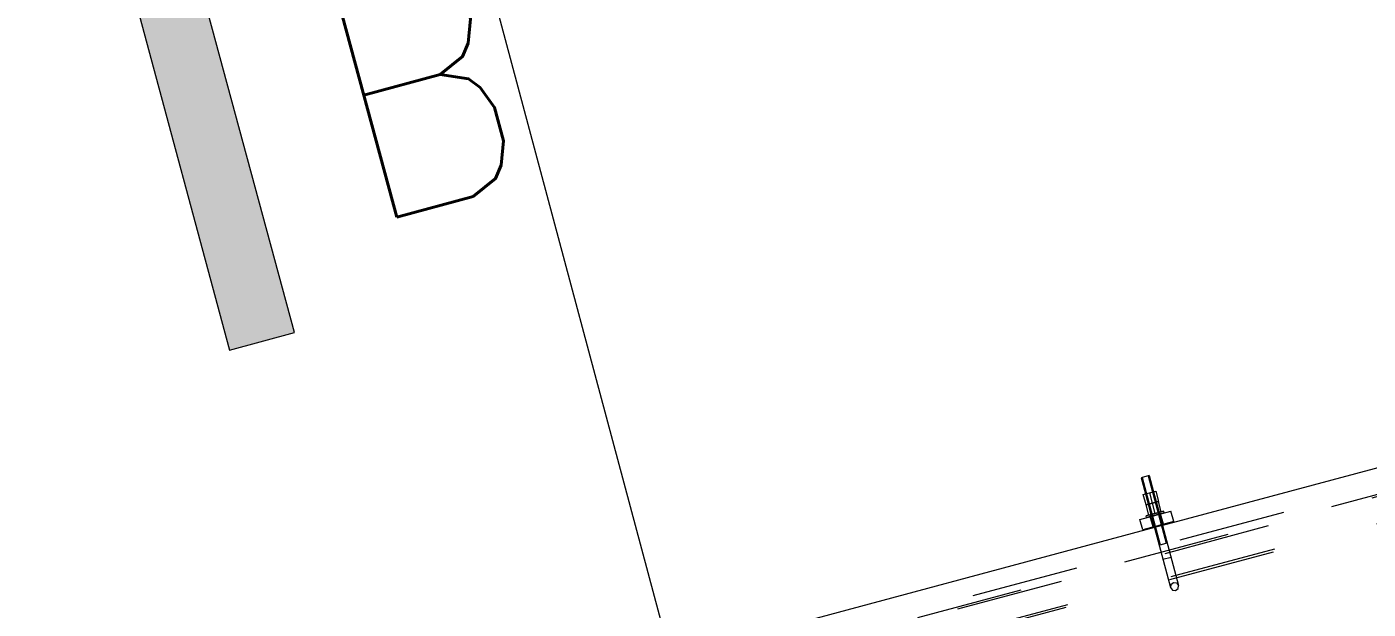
# Model space of a CAD drawing. Header units: millimetres. Extents: x -753 to 90, y 56274 to 56868.
# Drawn here: x -580.96 to -555.93, y 56718.84 to 56729.71 of the extents above; entities that cross this region are included whole.
import ezdxf

# ---------------------------------------------------------------- set-up
doc = ezdxf.new("R2010")
doc.units = ezdxf.units.MM
doc.linetypes.add('XKITLINE00', pattern=[0])
doc.linetypes.add('XKITLINE02', pattern=[4, 2, -2])
for name, color, linetype, lineweight in [('Corte', 7, 'Continuous', 0), ('Cota', 4, 'Continuous', 0), ('Peça', 2, 'Continuous', 0)]:
    doc.layers.add(name, color=color, linetype=linetype, lineweight=lineweight)
doc.styles.add('ROMANS', font='romans__.ttf')

# ---------------------------------------------------------------- blocks, each defined once
blk = doc.blocks.new('*A832')
at = {"layer": 'Peça', "color": 4, "linetype": 'XKITLINE00', "lineweight": 0}
for p, q in [((-553.74, 56722.02), (-559.767, 56720.406)), ((-553.74, 56722.02), (-553.74, 56722.02)), ((-553.74, 56722.02), (-550.655, 56710.505)), ((-559.92, 56720.365), (-570.045, 56717.652)), ((-570.198, 56717.612), (-574.334, 56716.503)), ((-574.334, 56716.503), (-574.334, 56716.503)), ((-574.334, 56716.503), (-574.311, 56716.418)), ((-574.311, 56716.417), (-574.288, 56716.332)), ((-574.288, 56716.332), (-574.257, 56716.217)), ((-574.257, 56716.217), (-574.059, 56715.476)), ((-574.059, 56715.476), (-573.742, 56714.295)), ((-573.742, 56714.295), (-573.541, 56713.545)), ((-573.541, 56713.545), (-573.313, 56712.694)), ((-573.313, 56712.694), (-573.189, 56712.232)), ((-573.189, 56712.232), (-572.151, 56708.356)), ((-571.249, 56704.988), (-550.655, 56710.505)), ((-550.655, 56710.505), (-550.605, 56710.319)), ((-571.199, 56704.802), (-550.605, 56710.319)), ((-550.603, 56710.313), (-565.396, 56706.35)), ((-550.603, 56710.313), (-550.605, 56710.319)), ((-572.151, 56708.356), (-571.98, 56707.718)), ((-571.98, 56707.718), (-571.438, 56705.696)), ((-566.215, 56706.13), (-571.197, 56704.796)), ((-571.438, 56705.696), (-571.199, 56704.802)), ((-571.197, 56704.796), (-571.199, 56704.802))]:
    blk.add_line(p, q, dxfattribs=at)
at = {"layer": 'Peça', "color": 7, "linetype": 'XKITLINE02', "lineweight": 0}
for p, q in [((-553.732, 56721.992), (-550.655, 56710.505)), ((-553.649, 56721.682), (-574.243, 56716.165)), ((-559.767, 56720.406), (-559.92, 56720.365)), ((-570.045, 56717.652), (-570.198, 56717.612)), ((-574.326, 56716.475), (-574.311, 56716.417)), ((-574.219, 56716.074), (-574.059, 56715.476)), ((-573.99, 56715.222), (-573.742, 56714.295)), ((-573.645, 56713.933), (-573.541, 56713.545)), ((-573.431, 56713.132), (-573.313, 56712.694)), ((-571.247, 56704.981), (-550.653, 56710.498)), ((-550.605, 56710.319), (-550.603, 56710.313)), ((-565.396, 56706.35), (-566.215, 56706.13)), ((-571.199, 56704.802), (-571.197, 56704.796))]:
    blk.add_line(p, q, dxfattribs=at)
blk = doc.blocks.new('*A833')
at = {"layer": 'Peça', "color": 7, "linetype": 'XKITLINE02', "lineweight": 0}
for p, q in [((-568.201, 56717.655), (-530.801, 56727.676)), ((-530.75, 56727.643), (-568.228, 56717.601)), ((-530.634, 56727.21), (-568.112, 56717.168)), ((-530.661, 56727.156), (-568.062, 56717.135))]:
    blk.add_line(p, q, dxfattribs=at)
blk = doc.blocks.new('*A1267')
at = {"layer": 'Peça', "color": 4, "linetype": 'XKITLINE00', "lineweight": 0}
for p, q in [((-560.128, 56720.983), (-559.896, 56721.045)), ((-560.076, 56720.79), (-560.128, 56720.983)), ((-560.012, 56721.014), (-559.96, 56720.821)), ((-559.896, 56721.045), (-559.845, 56720.852)), ((-559.845, 56720.852), (-560.076, 56720.79))]:
    blk.add_line(p, q, dxfattribs=at)
blk = doc.blocks.new('*A1268')
at = {"layer": 'Peça', "color": 4, "linetype": 'XKITLINE00', "lineweight": 0}
for p, q in [((-560.076, 56720.79), (-559.845, 56720.852)), ((-560.025, 56720.597), (-560.076, 56720.79)), ((-559.96, 56720.821), (-559.909, 56720.628)), ((-559.793, 56720.659), (-559.845, 56720.852))]:
    blk.add_line(p, q, dxfattribs=at)
at = {"layer": 'Peça', "color": 7, "linetype": 'XKITLINE02', "lineweight": 0}
blk.add_line((-560.025, 56720.597), (-559.793, 56720.659), dxfattribs=at)
blk = doc.blocks.new('*A1269')
at = {"layer": 'Peça', "color": 4, "linetype": 'XKITLINE00', "lineweight": 0}
for p, q in [((-559.744, 56720.672), (-559.909, 56720.628)), ((-559.736, 56720.641), (-559.744, 56720.672)), ((-559.909, 56720.628), (-560.073, 56720.584)), ((-560.065, 56720.553), (-560.073, 56720.584))]:
    blk.add_line(p, q, dxfattribs=at)
at = {"layer": 'Peça', "color": 7, "linetype": 'XKITLINE02', "lineweight": 0}
for p, q in [((-559.736, 56720.641), (-560.065, 56720.553)), ((-559.987, 56720.574), (-559.996, 56720.605)), ((-559.909, 56720.628), (-559.827, 56720.65)), ((-559.813, 56720.62), (-559.822, 56720.651))]:
    blk.add_line(p, q, dxfattribs=at)
blk = doc.blocks.new('*A1270')
at = {"layer": 'Peça', "color": 4, "linetype": 'XKITLINE00', "lineweight": 0}
for p, q in [((-560.19, 56720.519), (-559.611, 56720.675)), ((-559.559, 56720.481), (-559.611, 56720.675)), ((-560.138, 56720.326), (-560.19, 56720.519)), ((-559.559, 56720.481), (-560.138, 56720.326))]:
    blk.add_line(p, q, dxfattribs=at)
at = {"layer": 'Peça', "color": 7, "linetype": 'XKITLINE02', "lineweight": 0}
for p, q in [((-559.945, 56720.378), (-559.997, 56720.571)), ((-559.752, 56720.43), (-559.804, 56720.623))]:
    blk.add_line(p, q, dxfattribs=at)
blk = doc.blocks.new('*A1271')
at = {"layer": 'Peça', "color": 4, "linetype": 'XKITLINE00', "lineweight": 0}
for p, q in [((-560.016, 56721.336), (-560.169, 56721.295)), ((-560.169, 56721.295), (-560.089, 56720.994)), ((-560.016, 56721.336), (-559.936, 56721.035)), ((-559.772, 56720.424), (-559.767, 56720.403)), ((-559.925, 56720.383), (-559.919, 56720.362))]:
    blk.add_line(p, q, dxfattribs=at)
at = {"layer": 'Peça', "color": 7, "linetype": 'XKITLINE02', "lineweight": 0}
for p, q in [((-560.151, 56721.3), (-559.814, 56720.044)), ((-560.035, 56721.331), (-559.698, 56720.075)), ((-560.089, 56720.994), (-559.925, 56720.383)), ((-559.936, 56721.035), (-559.772, 56720.424)), ((-559.919, 56720.362), (-559.62, 56719.247)), ((-559.767, 56720.403), (-559.468, 56719.288)), ((-559.814, 56720.044), (-559.698, 56720.075)), ((-559.608, 56719.811), (-559.761, 56719.77)), ((-559.613, 56719.307), (-559.62, 56719.247)), ((-559.62, 56719.247), (-559.584, 56719.199)), ((-559.613, 56719.307), (-559.565, 56719.344)), ((-559.584, 56719.199), (-559.524, 56719.191)), ((-559.565, 56719.344), (-559.505, 56719.336)), ((-559.524, 56719.191), (-559.476, 56719.228)), ((-559.505, 56719.336), (-559.468, 56719.288)), ((-559.476, 56719.228), (-559.468, 56719.288))]:
    blk.add_line(p, q, dxfattribs=at)
blk = doc.blocks.new('*A2184')
at = {"layer": 'Cota', "color": 7, "linetype": 'XKITLINE00', "lineweight": 0}
blk.add_line((-561.578, 56690.463), (-580.96, 56762.798), dxfattribs=at)
blk = doc.blocks.new('*A2185')
at = {"layer": 'Cota', "color": 7, "linetype": 'XKITLINE00', "lineweight": 0}
blk.add_line((-561.578, 56690.463), (-580.96, 56762.798), dxfattribs=at)
blk = doc.blocks.new('*A2186')
at = {"layer": 'Corte'}
for points in [[(-578.138, 56732.049), (-575.968, 56724.003), (-579.345, 56731.723)], [(-575.968, 56724.003), (-577.175, 56723.677), (-579.345, 56731.723)]]:
    blk.add_hatch(color=6, dxfattribs=at).paths.add_polyline_path(points, flags=17)
at = {"layer": 'Corte', "color": 6, "linetype": 'XKITLINE00', "lineweight": 0}
for p, q in [((-575.968, 56724.003), (-578.138, 56732.049)), ((-579.345, 56731.723), (-577.175, 56723.677)), ((-577.175, 56723.677), (-575.968, 56724.003))]:
    blk.add_line(p, q, dxfattribs=at)
at = {"layer": 'Corte', "color": 4, "style": 'ROMANS', "width": 0.85}
blk.add_text('B', height=4.5, rotation=15.0917, dxfattribs=at).set_placement((-574.691, 56725.987))

msp = doc.modelspace()

# ---------------------------------------------------------------- block references
at = {"lineweight": 0}
for name in ['*A2185', '*A2184', '*A833', '*A832', '*A1271', '*A1267', '*A1270', '*A1268', '*A1269']:
    msp.add_blockref(name, (0, 0), dxfattribs=at)
at = {"layer": 'Corte', "lineweight": 0}
msp.add_blockref('*A2186', (0, 0), dxfattribs=at)

doc.saveas('drawing.dxf')
